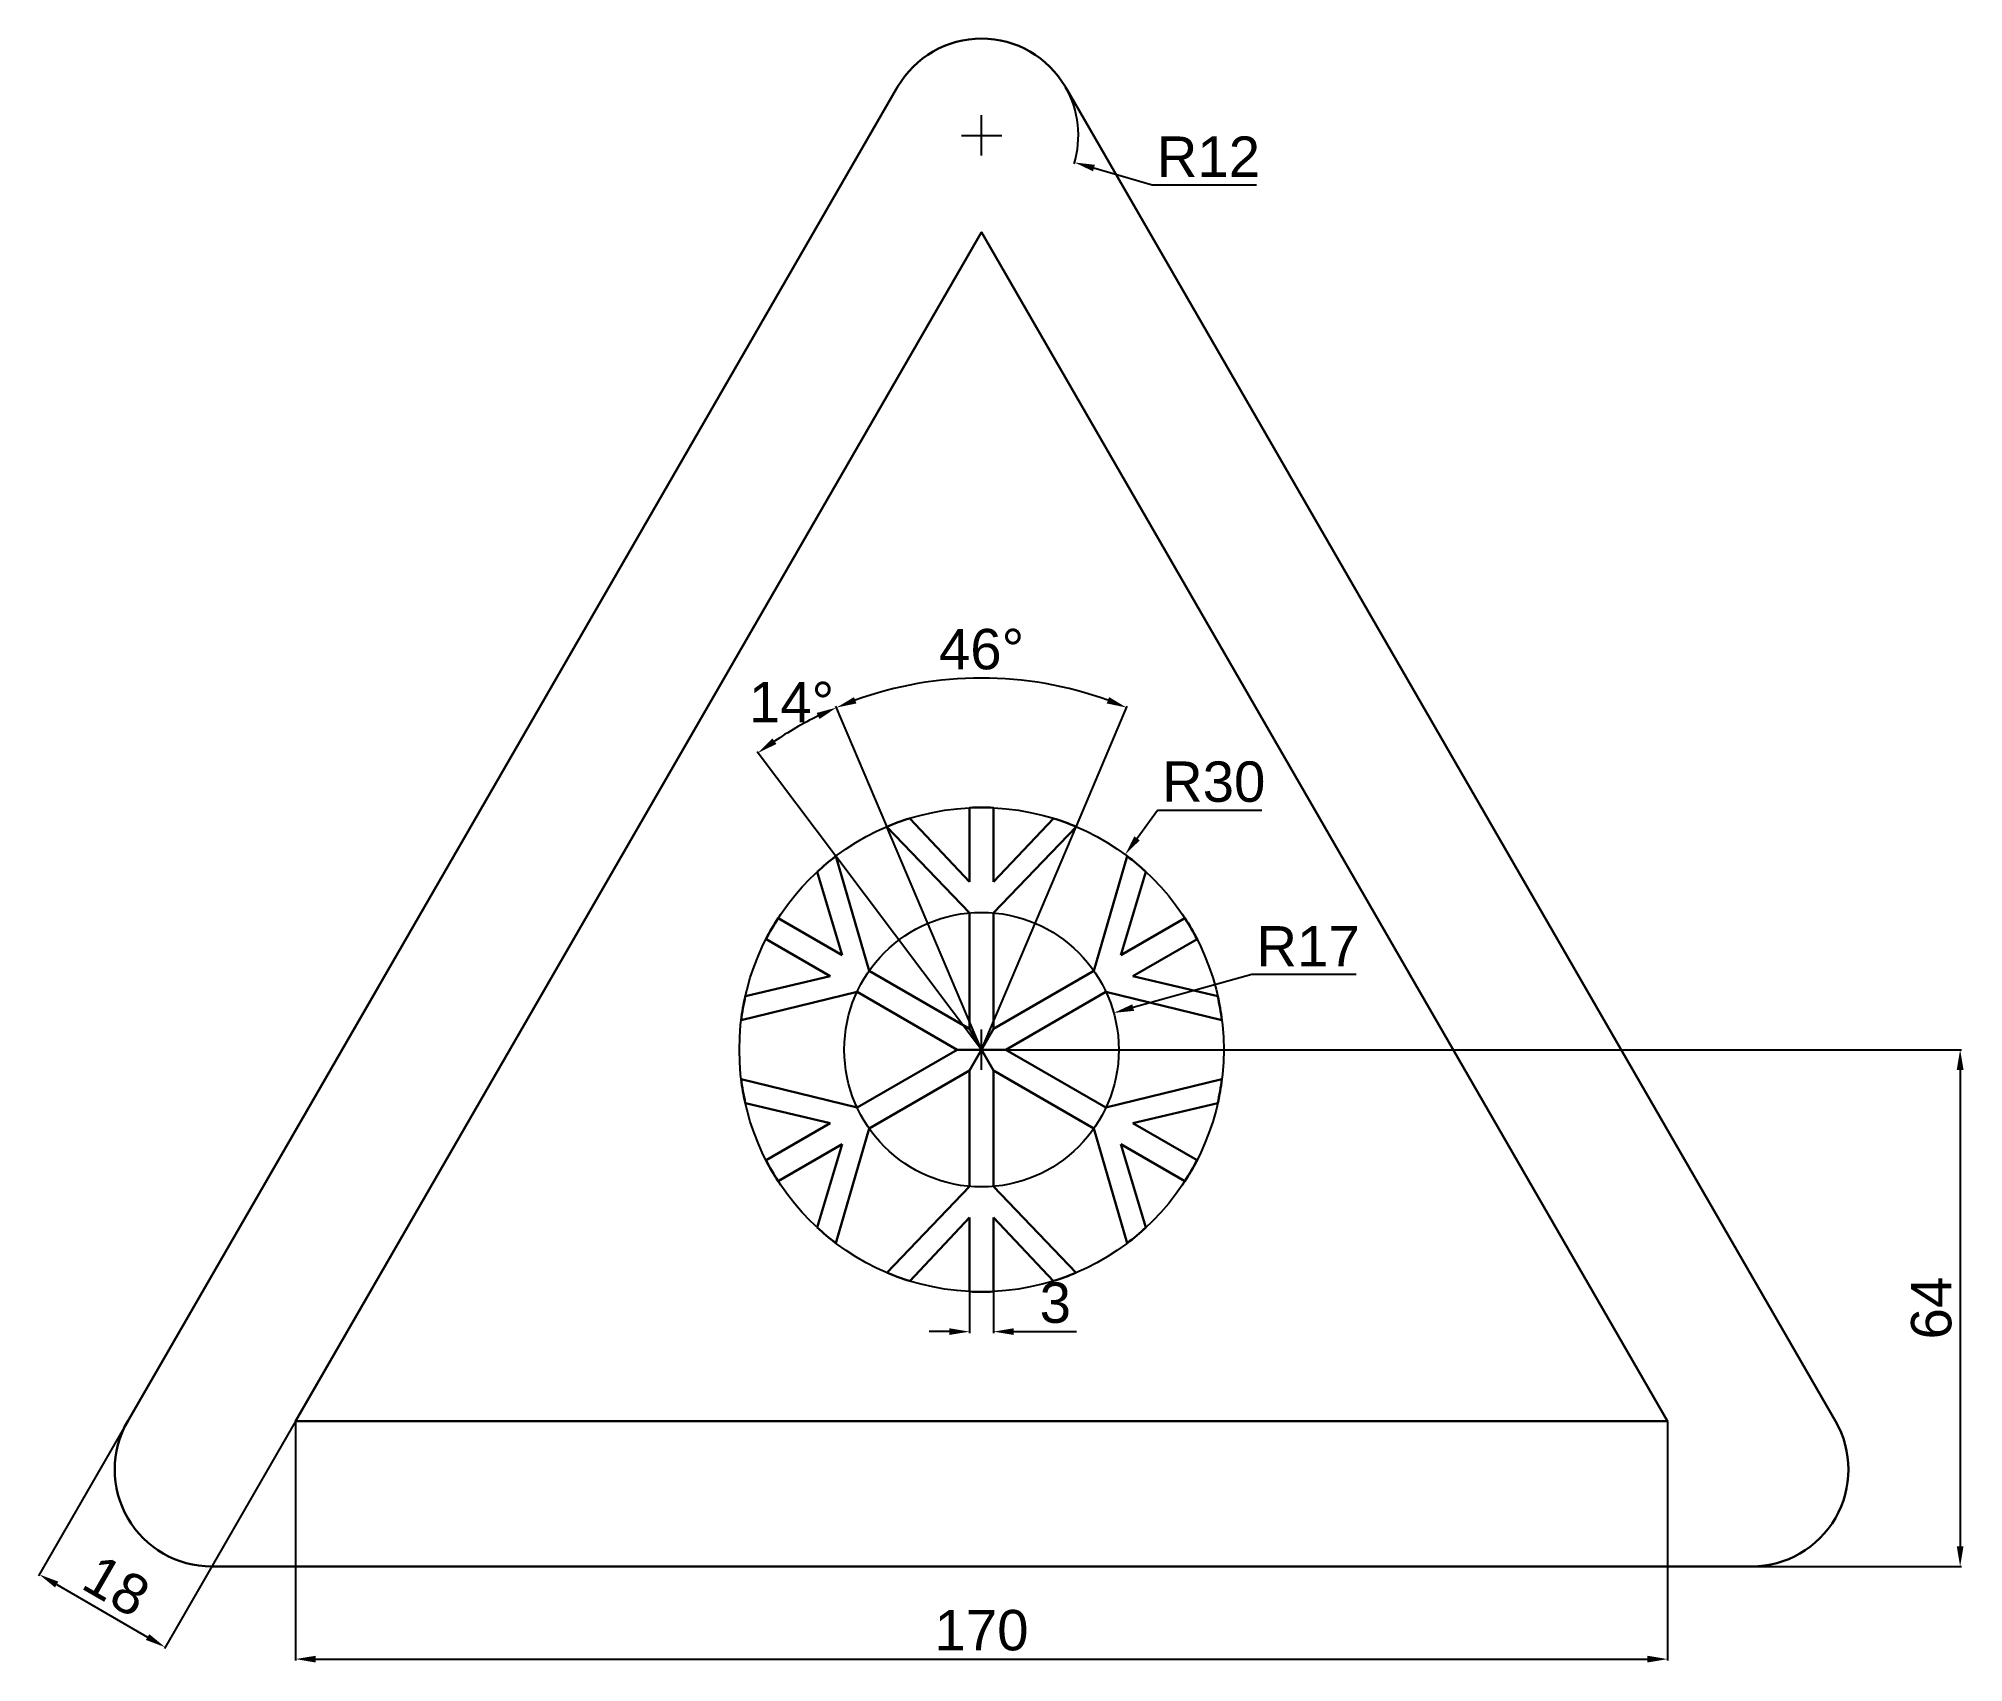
# Model space of a CAD drawing. Header units: inches. Extents: x -21 to 218, y -79 to 122.
import ezdxf

# ---------------------------------------------------------------- set-up
doc = ezdxf.new("R2010")
doc.units = ezdxf.units.IN
doc.header["$MEASUREMENT"] = 0
doc.layers.add('contornos', color=7, linetype='Continuous', lineweight=30)
doc.layers.add('cotas', color=7, linetype='Continuous')
doc.styles.get("Standard").update_dxf_attribs({"font": 'ARIAL.TTF'})
doc.dimstyles.new('Copia de Standard', dxfattribs={"dimtxt": 5, "dimasz": 2.5, "dimexe": 0.18, "dimexo": 0.0625, "dimgap": 1, "dimtad": 1, "dimtoh": 1, "dimdec": 0, "dimzin": 0, "dimdsep": 46, "dimtxsty": 'Standard', "dimcen": 2.5, "dimadec": 0, "dimazin": 0, "dimtfac": 1, "dimtdec": 0, "dimtofl": 0, "dimtmove": 0, "dimatfit": 3, "dimfxl": 1, "dimtolj": 1, "dimtzin": 0, "dimarcsym": 0})

# ---------------------------------------------------------------- blocks, each defined once
blk = doc.blocks.new('*D5')
at = {"layer": 'cotas', "color": 0, "lineweight": -2}
for p, q in [((94.42, -32.88), (94.42, -37.95)), ((97.42, -32.88), (97.42, -37.95)), ((91.92, -37.77), (89.42, -37.77)), ((99.92, -37.77), (107.7, -37.77))]:
    blk.add_line(p, q, dxfattribs=at)
at = {"layer": 'cotas', "color": 0}
for points in [[(91.92, -37.35), (91.92, -38.18), (94.42, -37.77)], [(99.92, -37.35), (99.92, -38.18), (97.42, -37.77)]]:
    blk.add_solid(points, dxfattribs=at)
at = {"layer": 'Defpoints', "color": 0}
for p in [(94.42, -32.82), (97.42, -32.82), (97.42, -37.77)]:
    blk.add_point(p, dxfattribs=at)
at = {"layer": 'cotas', "color": 0, "insert": (105.06, -34.21), "char_height": 5, "attachment_point": 5}
blk.add_mtext('\\A1;3', dxfattribs=at)
blk = doc.blocks.new('*D6')
at = {"layer": 'cotas', "color": 0, "lineweight": -2}
for p, q in [((84.18, 24.82), (77.87, 39.67)), ((107.67, 24.82), (113.98, 39.67))]:
    blk.add_line(p, q, dxfattribs=at)
blk.add_arc((95.92, -2.85), 46.02, 70.1129, 109.8871, dxfattribs=at)
at = {"layer": 'cotas', "color": 0}
for points in [[(80.42, 40.03), (80.12, 40.81), (77.94, 39.51)], [(111.73, 40.81), (111.43, 40.03), (113.9, 39.51)]]:
    blk.add_solid(points, dxfattribs=at)
at = {"layer": 'Defpoints', "color": 0}
for p in [(102.06, 42.76), (84.2, 24.76), (107.65, 24.76), (95.92, -2.85), (95.92, -2.85)]:
    blk.add_point(p, dxfattribs=at)
at = {"layer": 'cotas', "color": 0, "insert": (95.92, 46.72), "char_height": 5, "attachment_point": 5}
blk.add_mtext('\\A1;46°', dxfattribs=at)
blk = doc.blocks.new('*D7')
at = {"layer": 'cotas', "color": 0, "lineweight": -2}
for p, q in [((84.18, 24.82), (77.87, 39.67)), ((77.83, 21.16), (68.12, 34.04))]:
    blk.add_line(p, q, dxfattribs=at)
blk.add_arc((95.92, -2.85), 46.02, 116.1129, 123.887, dxfattribs=at)
at = {"layer": 'cotas', "color": 0}
for points in [[(75.49, 38.85), (75.84, 38.09), (77.94, 39.51)], [(70.51, 35.01), (70.02, 35.69), (68.23, 33.9)]]:
    blk.add_solid(points, dxfattribs=at)
at = {"layer": 'Defpoints', "color": 0}
for p in [(74.55, 37.91), (84.2, 24.76), (77.87, 21.11), (95.92, -2.85), (95.92, -2.85)]:
    blk.add_point(p, dxfattribs=at)
at = {"layer": 'cotas', "color": 0, "insert": (72.38, 40.2), "char_height": 5, "attachment_point": 5}
blk.add_mtext('\\A1;14°', dxfattribs=at)
blk = doc.blocks.new('*D8')
at = {"layer": 'cotas', "color": 0, "lineweight": -2}
for p, q in [((129.39, 6.44), (114.71, 2.36)), ((142.34, 6.44), (129.39, 6.44)), ((95.92, -5.35), (95.92, -0.35)), ((93.42, -2.85), (98.42, -2.85))]:
    blk.add_line(p, q, dxfattribs=at)
at = {"layer": 'cotas', "color": 0}
blk.add_solid([(114.6, 2.77), (114.82, 1.96), (112.3, 1.7)], dxfattribs=at)
at = {"layer": 'Defpoints', "color": 0}
for p in [(112.3, 1.7), (95.92, -2.85)]:
    blk.add_point(p, dxfattribs=at)
at = {"layer": 'cotas', "color": 0, "insert": (136.37, 9.95), "char_height": 5, "attachment_point": 5}
blk.add_mtext('\\A1;R17', dxfattribs=at)
blk = doc.blocks.new('*D9')
at = {"layer": 'cotas', "color": 0, "lineweight": -2}
for p, q in [((117.71, 26.75), (115.19, 23.32)), ((130.64, 26.75), (117.71, 26.75)), ((95.92, -5.35), (95.92, -0.35)), ((93.42, -2.85), (98.42, -2.85))]:
    blk.add_line(p, q, dxfattribs=at)
at = {"layer": 'cotas', "color": 0}
blk.add_solid([(114.85, 23.57), (115.52, 23.07), (113.71, 21.31)], dxfattribs=at)
at = {"layer": 'Defpoints', "color": 0}
for p in [(113.71, 21.31), (95.92, -2.85)]:
    blk.add_point(p, dxfattribs=at)
at = {"layer": 'cotas', "color": 0, "insert": (124.68, 30.31), "char_height": 5, "attachment_point": 5}
blk.add_mtext('\\A1;R30', dxfattribs=at)
blk = doc.blocks.new('*D11')
at = {"layer": 'cotas', "color": 0, "lineweight": -2}
for p, q in [((10.92, -48.92), (10.92, -78.5)), ((180.92, -48.92), (180.92, -78.5)), ((13.42, -78.32), (178.42, -78.32))]:
    blk.add_line(p, q, dxfattribs=at)
at = {"layer": 'cotas', "color": 0}
for points in [[(13.42, -77.91), (13.42, -78.74), (10.92, -78.32)], [(178.42, -77.91), (178.42, -78.74), (180.92, -78.32)]]:
    blk.add_solid(points, dxfattribs=at)
at = {"layer": 'Defpoints', "color": 0}
for p in [(10.92, -48.85), (180.92, -48.85), (180.92, -78.32)]:
    blk.add_point(p, dxfattribs=at)
at = {"layer": 'cotas', "color": 0, "insert": (95.92, -74.77), "char_height": 5, "attachment_point": 5}
blk.add_mtext('\\A1;170', dxfattribs=at)
blk = doc.blocks.new('*D13')
at = {"layer": 'cotas', "color": 0, "lineweight": -2}
for p, q in [((95.99, -2.85), (217.34, -2.85)), ((217.16, -5.35), (217.16, -64.35)), ((97.4, -66.85), (217.34, -66.85))]:
    blk.add_line(p, q, dxfattribs=at)
at = {"layer": 'cotas', "color": 0}
for points in [[(216.74, -5.35), (217.58, -5.35), (217.16, -2.85)], [(216.74, -64.35), (217.58, -64.35), (217.16, -66.85)]]:
    blk.add_solid(points, dxfattribs=at)
at = {"layer": 'Defpoints', "color": 0}
for p in [(95.92, -2.85), (97.34, -66.85), (217.16, -66.85)]:
    blk.add_point(p, dxfattribs=at)
at = {"layer": 'cotas', "color": 0, "insert": (213.61, -34.85), "char_height": 5, "attachment_point": 5, "rotation": 90}
blk.add_mtext('\\A1;64', dxfattribs=at)
blk = doc.blocks.new('*D14')
at = {"layer": 'cotas', "color": 0, "lineweight": -2}
for p, q in [((21.24, 5.01), (-20.91, -67.99)), ((36.82, -3.99), (-5.32, -76.99)), ((-18.66, -69.09), (-7.4, -75.59))]:
    blk.add_line(p, q, dxfattribs=at)
at = {"layer": 'cotas', "color": 0}
for points in [[(-18.45, -68.73), (-18.86, -69.45), (-20.82, -67.84)], [(-7.19, -75.23), (-7.61, -75.95), (-5.23, -76.84)]]:
    blk.add_solid(points, dxfattribs=at)
at = {"layer": 'Defpoints', "color": 0}
for p in [(21.27, 5.06), (36.86, -3.94), (-5.23, -76.84)]:
    blk.add_point(p, dxfattribs=at)
at = {"layer": 'cotas', "color": 0, "insert": (-11.25, -69.26), "char_height": 5, "attachment_point": 5, "rotation": 330}
blk.add_mtext('\\A1;18', dxfattribs=at)
blk = doc.blocks.new('*D15')
at = {"layer": 'cotas', "color": 0, "lineweight": -2}
for p, q in [((95.92, 107.87), (95.92, 112.87)), ((93.42, 110.37), (98.42, 110.37)), ((117.07, 104.23), (109.85, 106.33)), ((129.97, 104.23), (117.07, 104.23))]:
    blk.add_line(p, q, dxfattribs=at)
blk.add_arc((95.92, 110.37), 12, 342.9439, 29.7016, dxfattribs=at)
at = {"layer": 'cotas', "color": 0}
blk.add_solid([(109.96, 106.73), (109.73, 105.93), (107.45, 107.02)], dxfattribs=at)
at = {"layer": 'Defpoints', "color": 0}
for p in [(95.92, 110.37), (107.45, 107.02)]:
    blk.add_point(p, dxfattribs=at)
at = {"layer": 'cotas', "color": 0, "insert": (124.02, 107.74), "char_height": 5, "attachment_point": 5}
blk.add_mtext('\\A1;R12', dxfattribs=at)

msp = doc.modelspace()

# ---------------------------------------------------------------- linework, layer by layer
at = {"layer": 'contornos'}
for p, q in [((85.53, 116.37), (-9.86, -48.85)), ((201.71, -48.85), (106.32, 116.37)), ((94.42, 17.93), (94.42, 27.11)), ((97.42, 17.93), (97.42, 27.11)), ((84.2, 24.76), (94.42, 14.08)), ((87.02, 25.79), (94.42, 17.93)), ((104.83, 25.79), (97.42, 17.93)), ((107.65, 24.76), (97.42, 14.08)), ((75.57, 19.18), (78.67, 8.84)), ((77.87, 21.11), (82.01, 6.91)), ((113.98, 21.11), (109.84, 6.91)), ((116.28, 19.18), (113.17, 8.84)), ((78.67, 8.84), (70.72, 13.43)), ((94.42, 14.08), (94.42, -0.26)), ((97.42, 14.08), (97.42, -0.26)), ((113.17, 8.84), (121.12, 13.43)), ((77.17, 6.24), (69.22, 10.83)), ((114.67, 6.24), (122.62, 10.83)), ((66.66, 3.76), (77.17, 6.24)), ((82.01, 6.91), (94.42, -0.26)), ((109.84, 6.91), (97.42, -0.26)), ((125.19, 3.76), (114.67, 6.24)), ((66.15, 0.8), (80.51, 4.31)), ((80.51, 4.31), (92.92, -2.85)), ((111.34, 4.31), (98.92, -2.85)), ((125.7, 0.8), (111.34, 4.31)), ((94.42, -0.26), (97.42, -5.45)), ((94.42, -5.45), (97.42, -0.26)), ((80.51, -10.02), (92.92, -2.85)), ((92.92, -2.85), (98.92, -2.85)), ((111.34, -10.02), (98.92, -2.85)), ((66.15, -6.51), (80.51, -10.02)), ((82.01, -12.62), (94.42, -5.45)), ((94.42, -19.79), (94.42, -5.45)), ((97.42, -19.79), (97.42, -5.45)), ((109.84, -12.62), (97.42, -5.45)), ((125.7, -6.51), (111.34, -10.02)), ((66.66, -9.46), (77.17, -11.95)), ((125.19, -9.46), (114.67, -11.95)), ((77.17, -11.95), (69.23, -16.54)), ((77.87, -26.81), (82.01, -12.62)), ((113.98, -26.81), (109.84, -12.62)), ((114.67, -11.95), (122.62, -16.54)), ((78.67, -14.54), (70.72, -19.13)), ((75.57, -24.89), (78.67, -14.54)), ((113.17, -14.54), (121.12, -19.13)), ((116.28, -24.89), (113.17, -14.54)), ((84.2, -30.47), (94.42, -19.79)), ((107.65, -30.47), (97.42, -19.79)), ((87.02, -31.5), (94.42, -23.64)), ((94.42, -23.64), (94.42, -32.82)), ((97.42, -23.64), (97.42, -32.82)), ((104.83, -31.5), (97.42, -23.64)), ((0.53, -66.85), (191.32, -66.85))]:
    msp.add_line(p, q, dxfattribs=at)
msp.add_lwpolyline([(10.92, -48.85), (180.92, -48.85), (95.92, 98.37)], close=True, dxfattribs=at)
for centre, radius, start, end in [((95.92, 110.37), 12, 30, 150), ((95.92, -2.85), 30, 87.1349, 92.8669), ((95.92, -2.85), 30, 107.268, 113), ((95.92, -2.85), 30, 67, 72.732), ((95.92, -2.85), 30, 127, 132.732), ((95.92, -2.85), 30, 47.268, 53), ((95.92, -2.85), 30, 147.1349, 152.8669), ((95.92, -2.85), 30, 27.1349, 32.8669), ((95.92, -2.85), 30, 167.268, 173), ((95.92, -2.85), 30, 7, 12.732), ((95.92, -2.85), 30, 187, 192.732), ((95.92, -2.85), 30, 347.268, 353), ((95.92, -2.85), 30, 207.1349, 212.8669), ((95.92, -2.85), 30, 327.1349, 332.8669), ((95.92, -2.85), 30, 227.268, 233), ((95.92, -2.85), 30, 307, 312.732), ((95.92, -2.85), 30, 247, 252.732), ((95.92, -2.85), 30, 287.268, 293), ((95.92, -2.85), 30, 267.1349, 272.8669), ((0.53, -54.85), 12, 150, 270), ((191.32, -54.85), 12, 270, 30)]:
    msp.add_arc(centre, radius, start, end, dxfattribs=at)
at = {"layer": 'cotas'}
for q in [(84.2, 24.76), (107.65, 24.76), (77.87, 21.11)]:
    msp.add_line((95.92, -2.85), q, dxfattribs=at)
for radius in [30, 17]:
    msp.add_circle((95.92, -2.85), radius, dxfattribs=at)

# ---------------------------------------------------------------- dimensions: what is measured, and where the dimension line sits
dim = msp.add_radius_dim(center=(95.92, 110.37), mpoint=(107.45, 107.02), dimstyle='Copia de Standard', dxfattribs=at)
dim.commit()
dim.dimension.update_dxf_attribs({"geometry": '*D15', "text_midpoint": (124.02, 107.74)})
dim = msp.add_angular_dim_2l(base=(102.06, 42.76), line1=((95.92, -2.85), (107.65, 24.76)), line2=((95.92, -2.85), (84.2, 24.76)), dimstyle='Copia de Standard', dxfattribs=at)
dim.commit()
dim.dimension.update_dxf_attribs({"geometry": '*D6', "text_midpoint": (95.92, 46.72)})
dim = msp.add_angular_dim_2l(base=(74.55, 37.91), line1=((95.92, -2.85), (84.2, 24.76)), line2=((95.92, -2.85), (77.87, 21.11)), dimstyle='Copia de Standard', dxfattribs=at)
dim.commit()
dim.dimension.update_dxf_attribs({"geometry": '*D7', "text_midpoint": (72.38, 36.69), "dimtype": 162})
for mpoint, picture, middle in [((113.71, 21.31), '*D9', (124.68, 26.75)), ((112.3, 1.7), '*D8', (136.37, 6.44))]:
    dim = msp.add_radius_dim(center=(95.92, -2.85), mpoint=mpoint, dimstyle='Copia de Standard', dxfattribs=at)
    dim.commit()
    dim.dimension.update_dxf_attribs({"geometry": picture, "text_midpoint": middle, "dimtype": 164})
dim = msp.add_aligned_dim(p1=(21.27, 5.06), p2=(36.86, -3.94), distance=-84.18, dimstyle='Copia de Standard', dxfattribs=at)
dim.commit()
dim.dimension.update_dxf_attribs({"geometry": '*D14', "text_midpoint": (-11.25, -69.26)})
dim = msp.add_linear_dim(base=(217.16, -66.85), p1=(95.92, -2.85), p2=(97.34, -66.85), angle=90, dimstyle='Copia de Standard', dxfattribs=at)
dim.commit()
dim.dimension.update_dxf_attribs({"geometry": '*D13', "text_midpoint": (213.61, -34.85)})
for base, p1, p2, picture, middle in [((97.42, -37.77), (94.42, -32.82), (97.42, -32.82), '*D5', (105.06, -34.21)), ((180.92, -78.32), (10.92, -48.85), (180.92, -48.85), '*D11', (95.92, -74.77))]:
    dim = msp.add_linear_dim(base=base, p1=p1, p2=p2, dimstyle='Copia de Standard', dxfattribs=at)
    dim.commit()
    dim.dimension.update_dxf_attribs({"geometry": picture, "text_midpoint": middle})

doc.saveas('drawing.dxf')
